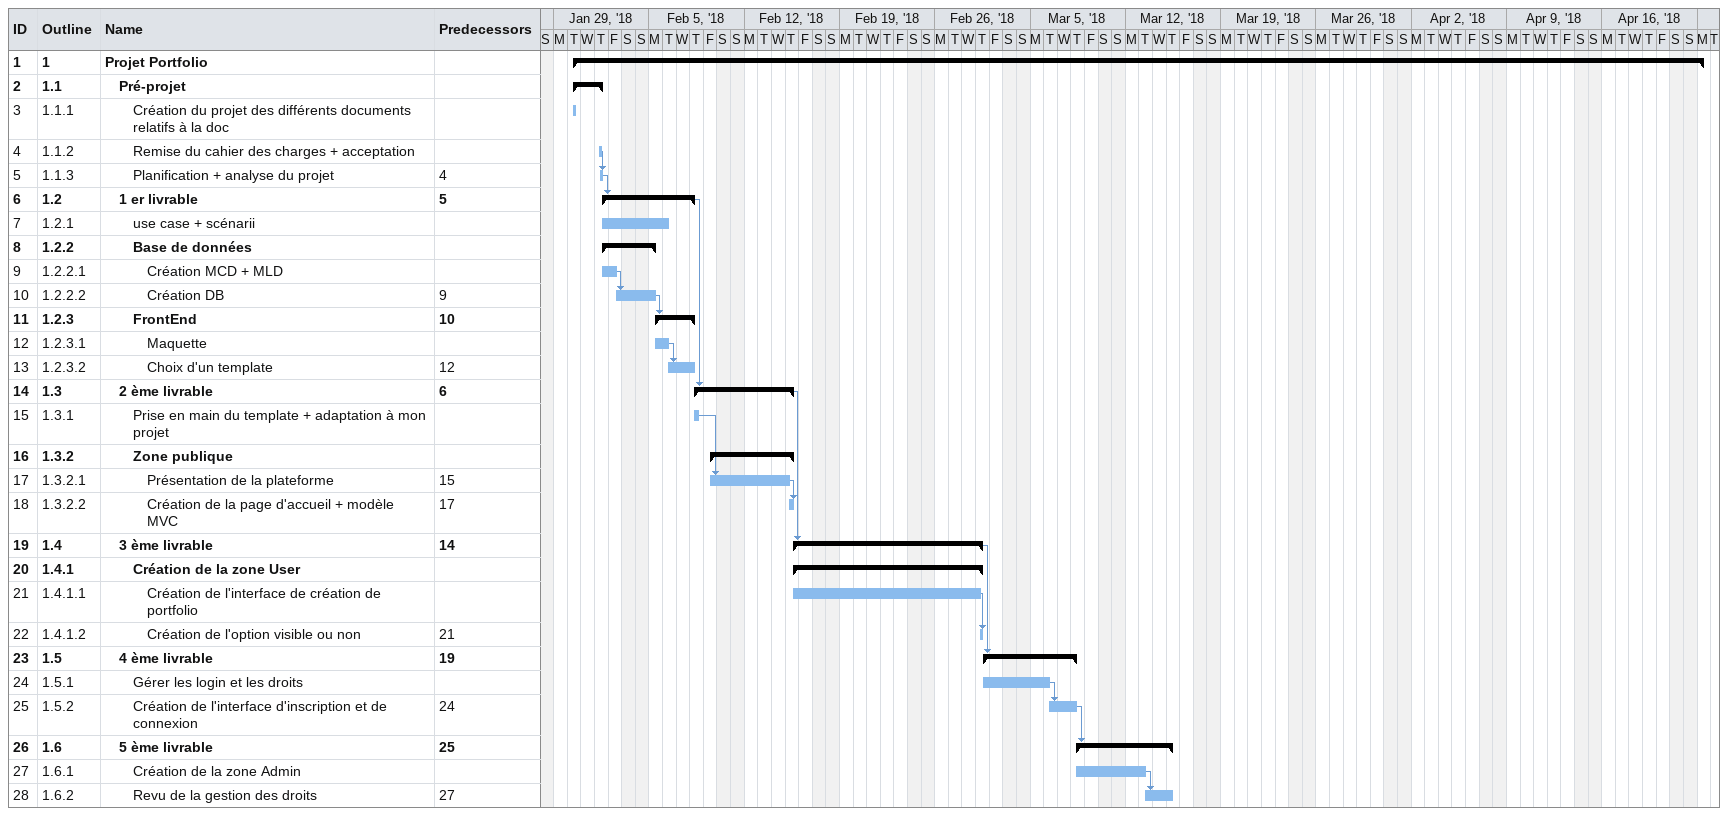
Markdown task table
| ID | WBS | Task | Start | Finish | Predecessors |
|---|---|---|---|---|---|
| 1 | 1 | **Projet Portfolio** | 2018-01-30 | 2018-04-23 |  |
| 2 | 1.1 | **Pré-projet** | 2018-01-30 | 2018-02-01 |  |
| 3 | 1.1.1 | Création du projet des différents documents relatifs à la doc | 2018-01-30 | 2018-01-30 |  |
| 4 | 1.1.2 | Remise du cahier des charges + acceptation | 2018-02-01 | 2018-02-01 |  |
| 5 | 1.1.3 | Planification + analyse du projet | 2018-02-01 | 2018-02-01 | 4 |
| 6 | 1.2 | **1 er livrable** | 2018-02-01 | 2018-02-08 | 5 |
| 7 | 1.2.1 | use case + scénarii | 2018-02-01 | 2018-02-06 |  |
| 8 | 1.2.2 | **Base de données** | 2018-02-01 | 2018-02-05 |  |
| 9 | 1.2.2.1 | Création MCD + MLD | 2018-02-01 | 2018-02-02 |  |
| 10 | 1.2.2.2 | Création DB | 2018-02-02 | 2018-02-05 | 9 |
| 11 | 1.2.3 | **FrontEnd** | 2018-02-05 | 2018-02-08 | 10 |
| 12 | 1.2.3.1 | Maquette | 2018-02-05 | 2018-02-06 |  |
| 13 | 1.2.3.2 | Choix d'un template | 2018-02-06 | 2018-02-08 | 12 |
| 14 | 1.3 | **2 ème livrable** | 2018-02-08 | 2018-02-15 | 6 |
| 15 | 1.3.1 | Prise en main du template + adaptation à mon projet | 2018-02-08 | 2018-02-08 |  |
| 16 | 1.3.2 | **Zone publique** | 2018-02-09 | 2018-02-15 |  |
| 17 | 1.3.2.1 | Présentation de la plateforme | 2018-02-09 | 2018-02-15 | 15 |
| 18 | 1.3.2.2 | Création de la page d'accueil + modèle MVC | 2018-02-15 | 2018-02-15 | 17 |
| 19 | 1.4 | **3 ème livrable** | 2018-02-15 | 2018-03-01 | 14 |
| 20 | 1.4.1 | **Création de la zone User** | 2018-02-15 | 2018-03-01 |  |
| 21 | 1.4.1.1 | Création de l'interface de création de portfolio | 2018-02-15 | 2018-03-01 |  |
| 22 | 1.4.1.2 | Création de l'option visible ou non | 2018-03-01 | 2018-03-01 | 21 |
| 23 | 1.5 | **4 ème livrable** | 2018-03-01 | 2018-03-08 | 19 |
| 24 | 1.5.1 | Gérer les login et les droits | 2018-03-01 | 2018-03-06 |  |
| 25 | 1.5.2 | Création de l'interface d'inscription et de connexion | 2018-03-06 | 2018-03-08 | 24 |
| 26 | 1.6 | **5 ème livrable** | 2018-03-08 | 2018-03-15 | 25 |
| 27 | 1.6.1 | Création de la zone Admin | 2018-03-08 | 2018-03-13 |  |
| 28 | 1.6.2 | Revu de la gestion des droits | 2018-03-13 | 2018-03-15 | 27 |
